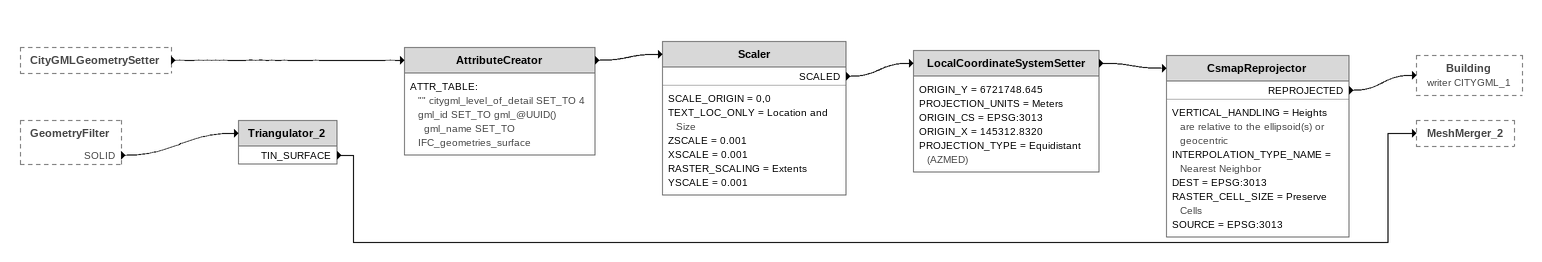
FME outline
CityGMLGeometrySetter [outside]
    -> AttributeCreator
GeometryFilter [outside]
    SOLID -> Triangulator_2
AttributeCreator
    ATTR_TABLE:
      "" citygml_level_of_detail SET_TO 4  gml_id SET_TO gml_@UUID()
        gml_name SET_TO IFC_geometries_surface
    -> Scaler
Scaler
    SCALE_ORIGIN = 0,0
    TEXT_LOC_ONLY = Location and Size
    ZSCALE = 0.001
    XSCALE = 0.001
    RASTER_SCALING = Extents
    YSCALE = 0.001
    SCALED -> LocalCoordinateSystemSetter
LocalCoordinateSystemSetter
    ORIGIN_Y = 6721748.645
    PROJECTION_UNITS = Meters
    ORIGIN_CS = EPSG:3013
    ORIGIN_X = 145312.8320
    PROJECTION_TYPE = Equidistant (AZMED)
    -> CsmapReprojector
CsmapReprojector
    VERTICAL_HANDLING = Heights are relative to the ellipsoid(s) or geocentric
    INTERPOLATION_TYPE_NAME = Nearest Neighbor
    DEST = EPSG:3013
    RASTER_CELL_SIZE = Preserve Cells
    SOURCE = EPSG:3013
    REPROJECTED -> Building (writer CITYGML_1)
Triangulator_2
    TIN_SURFACE -> MeshMerger_2
